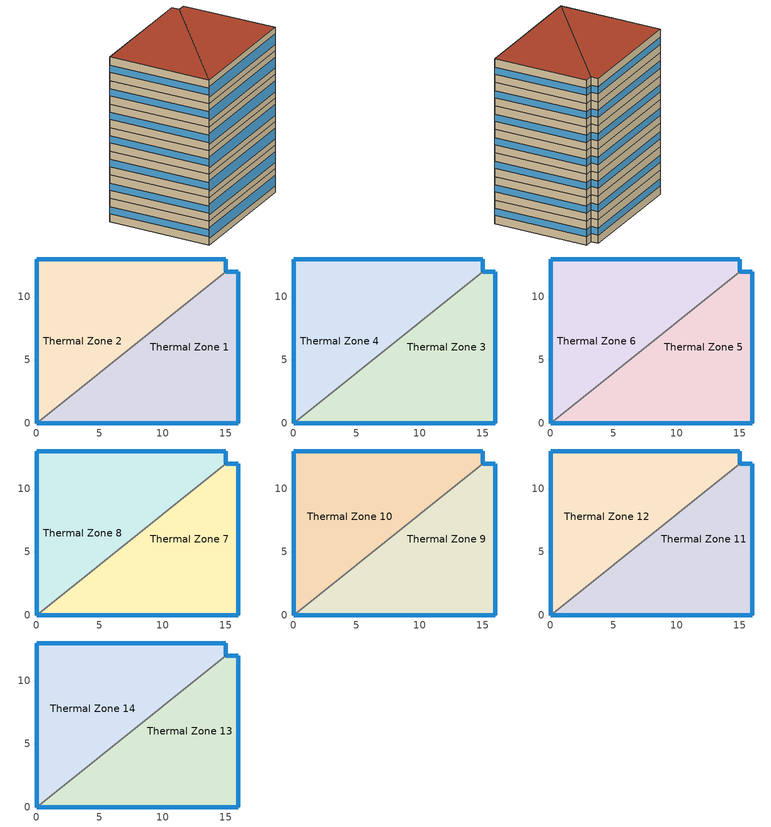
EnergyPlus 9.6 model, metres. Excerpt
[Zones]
Thermal Zone 1
 floor ground (ExtSlabCarpet): 0,0 15,12 16,12 16,0 z0
 wall outside (Ext Wall): 0,0 16,0 16,12 15,12 z0:3
 wall to Thermal Zone 2 (Interior Wall): 15,12 0,0 z0:3
 window (Ext Window): 16,0.01 16,11.99 / 15.99,12 15.01,12 z1.05:1.95; 0.01,0 15.99,0 z0.83:2.18
Thermal Zone 2
 floor ground (ExtSlabCarpet): 15,13 15,12 0,0 0,13 z0
 wall outside (Ext Wall): 15,12 15,13 0,13 0,0 z0:3
 window (Ext Window): 15,12.01 15,12.99 / 14.99,13 0.01,13 / 0,12.99 0,0.01 z1.05:1.95
Thermal Zone 3
 floor to Thermal Zone 1 (Interior Floor): 0,0 15,12 16,12 16,0 z3
 wall outside (Ext Wall): 0,0 16,0 16,12 15,12 z3:6
 wall to Thermal Zone 4 (Interior Wall): 15,12 0,0 z3:6
 window (Ext Window): 16,0.01 16,11.99 / 15.99,12 15.01,12 z4.05:4.95; 0.01,0 15.99,0 z3.83:5.18
Thermal Zone 4
 floor to Thermal Zone 2 (Interior Floor): 0,0 0,13 15,13 15,12 z3
 wall outside (Ext Wall): 15,12 15,13 0,13 0,0 z3:6
 window (Ext Window): 15,12.01 15,12.99 / 14.99,13 0.01,13 / 0,12.99 0,0.01 z4.05:4.95
Thermal Zone 5
 floor to Thermal Zone 3 (Interior Floor): 0,0 15,12 16,12 16,0 z6
 wall outside (Ext Wall): 0,0 16,0 16,12 15,12 z6:9
 wall to Thermal Zone 6 (Interior Wall): 15,12 0,0 z6:9
 window (Ext Window): 16,0.01 16,11.99 / 15.99,12 15.01,12 z7.05:7.95; 0.01,0 15.99,0 z6.83:8.18
Thermal Zone 6
 floor to Thermal Zone 4 (Interior Floor): 0,0 0,13 15,13 15,12 z6
 wall outside (Ext Wall): 15,12 15,13 0,13 0,0 z6:9
 window (Ext Window): 15,12.01 15,12.99 / 14.99,13 0.01,13 / 0,12.99 0,0.01 z7.05:7.95
Thermal Zone 7
 floor to Thermal Zone 5 (Interior Floor): 0,0 15,12 16,12 16,0 z9
 wall outside (Ext Wall): 0,0 16,0 16,12 15,12 z9:12
 wall to Thermal Zone 8 (Interior Wall): 15,12 0,0 z9:12
 window (Ext Window): 16,0.01 16,11.99 / 15.99,12 15.01,12 z10.05:10.95; 0.01,0 15.99,0 z9.83:11.18
Thermal Zone 8
 floor to Thermal Zone 6 (Interior Floor): 0,0 0,13 15,13 15,12 z9
 wall outside (Ext Wall): 15,12 15,13 0,13 0,0 z9:12
 window (Ext Window): 15,12.01 15,12.99 / 14.99,13 0.01,13 / 0,12.99 0,0.01 z10.05:10.95
Thermal Zone 9
 floor to Thermal Zone 7 (Interior Floor): 0,0 15,12 16,12 16,0 z12
 wall outside (Ext Wall): 0,0 16,0 16,12 15,12 z12:15
 wall to Thermal Zone 10 (Interior Wall): 15,12 0,0 z12:15
 window (Ext Window): 16,0.01 16,11.99 / 15.99,12 15.01,12 z13.05:13.95; 0.01,0 15.99,0 z12.83:14.18
Thermal Zone 10
 floor to Thermal Zone 8 (Interior Floor): 0,0 0,13 15,13 15,12 z12
 wall outside (Ext Wall): 15,12 15,13 0,13 0,0 z12:15
 window (Ext Window): 15,12.01 15,12.99 / 14.99,13 0.01,13 / 0,12.99 0,0.01 z13.05:13.95
Thermal Zone 11
 floor to Thermal Zone 9 (Interior Floor): 0,0 15,12 16,12 16,0 z15
 wall outside (Ext Wall): 0,0 16,0 16,12 15,12 z15:18
 wall to Thermal Zone 12 (Interior Wall): 15,12 0,0 z15:18
 window (Ext Window): 16,0.01 16,11.99 / 15.99,12 15.01,12 z16.05:16.95; 0.01,0 15.99,0 z15.83:17.18
Thermal Zone 12
 floor to Thermal Zone 10 (Interior Floor): 0,0 0,13 15,13 15,12 z15
 wall outside (Ext Wall): 15,12 15,13 0,13 0,0 z15:18
 window (Ext Window): 15,12.01 15,12.99 / 14.99,13 0.01,13 / 0,12.99 0,0.01 z16.05:16.95
Thermal Zone 13
 floor to Thermal Zone 11 (Interior Floor): 0,0 15,12 16,12 16,0 z18
 wall outside (Ext Wall): 0,0 16,0 16,12 15,12 z18:21
 wall to Thermal Zone 14 (Interior Wall): 15,12 0,0 z18:21
 window (Ext Window): 16,0.01 16,11.99 / 15.99,12 15.01,12 z19.05:19.95; 0.01,0 15.99,0 z18.83:20.18
 roof outside (Ext Roof): 0,0 16,0 16,12 15,12 z21
Thermal Zone 14
 floor to Thermal Zone 12 (Interior Floor): 0,0 0,13 15,13 15,12 z18
 wall outside (Ext Wall): 15,12 15,13 0,13 0,0 z18:21
 window (Ext Window): 15,12.01 15,12.99 / 14.99,13 0.01,13 / 0,12.99 0,0.01 z19.05:19.95
 roof outside (Ext Roof): 0,0 15,12 15,13 0,13 z21
[Building]
Building 1: North Axis {deg}=-0
[Site:Location]
Washington Dc Dulles IntL Ar: Latitude {deg}=38.98; Longitude {deg}=-77.47; Time Zone {hr}=-5; Elevation {m}=82
[SizingPeriod:DesignDay] Day of Month=21; Dry-Bulb Temperature Range Modifier Type=DefaultMultipliers; Barometric Pressure {Pa}=86790; Rain Indicator=No; Snow Indicator=No; Daylight Saving Time Indicator=No; Begin Environment Reset Mode=FullResetAtBeginEnvironment
Name | Month | Day Type | Maximum Dry-Bulb Temperature {C} | Daily Dry-Bulb Temperature Range {deltaC} | Humidity Condition Type | Wetbulb or DewPoint at Maximum Dry-Bulb {C} | Wind Speed {m/s} | Wind Direction {deg} | Solar Model Indicator | ASHRAE Clear Sky Optical Depth for Beam Irradiance (taub) | ASHRAE Clear Sky Optical Depth for Diffuse Irradiance (taud) | Enthalpy at Maximum Dry-Bulb {J/kg} | Sky Clearness
SALT-LAKE-CITY-IAP Ann Clg .4% Condns DB=>MWB | 7 | SummerDesignDay | 36.5 | 14.4 | Wetbulb | 17.1 | 5 | 340 | ASHRAETau | 0.339 | 2.366
SALT-LAKE-CITY-IAP Ann Clg .4% Condns DP=>MDB | 7 | SummerDesignDay | 22.5 | 14.4 | Dewpoint | 15.6 | 5 | 340 | ASHRAETau | 0.339 | 2.366
SALT-LAKE-CITY-IAP Ann Clg .4% Condns Enth=>MDB | 7 | SummerDesignDay | 30.8 | 14.4 | Enthalpy |  | 5 | 340 | ASHRAETau | 0.339 | 2.366 | 59300
SALT-LAKE-CITY-IAP Ann Clg .4% Condns WB=>MDB | 7 | SummerDesignDay | 31.2 | 14.4 | Wetbulb | 19 | 5 | 340 | ASHRAETau | 0.339 | 2.366
SALT-LAKE-CITY-IAP Ann Htg 99.6% Condns DB | 1 | WinterDesignDay | -12.4 | 0 | Wetbulb | -12.4 | 2.6 | 140 | ASHRAEClearSky |  |  |  | 0
SALT-LAKE-CITY-IAP Ann Htg Wind 99.6% Condns WS=>MCDB | 1 | WinterDesignDay | 6.8 | 0 | Wetbulb | 6.8 | 12.4 | 140 | ASHRAEClearSky |  |  |  | 0
SALT-LAKE-CITY-IAP Ann Hum_n 99.6% Condns DP=>MCDB | 1 | WinterDesignDay | -10.7 | 0 | Dewpoint | -16.2 | 2.6 | 140 | ASHRAEClearSky |  |  |  | 0
[Material] Thermal Absorptance=0.9
Name | Roughness | Thickness m | Conductivity W/m-K | Density kg/m3 | Specific Heat J/kg-K | Solar Absorptance | Visible Absorptance
wall metal | Smooth | 0.2 | 45.28 | 7824 | 500 | 0.7 | 0.7
roof metal | Smooth | 0.25 | 45.28 | 7824 | 500 | 0.7 | 0.7
Wall Insulation [44]; Roof Insulation [44] | MediumRough | 0.1104 | 0.0432 | 91 | 837 | 0.5 | 0.5
F16 Acoustic tile | MediumSmooth | 0.0191 | 0.06 | 368 | 590 | 0.3 | 0.3
M11 100mm lightweight concrete | MediumRough | 0.1016 | 0.53 | 1280 | 840 | 0.5 | 0.5
MAT-CC05 4 HW CONCRETE | Rough | 0.1016 | 1.311 | 2240 | 836.8 | 0.85 | 0.85
G01a 19mm gypsum board | MediumSmooth | 0.019 | 0.16 | 800 | 1090 | 0.4 | 0.4
[Material:AirGap]
Name | Thermal Resistance m2-K/W
F04 Wall air space resistance | 0.15
F05 Ceiling air space resistance | 0.18
[Material:NoMass]
CP02 CARPET PAD: Roughness=Smooth; Thermal Resistance m2-K/W=0.1; Thermal Absorptance=0.9; Solar Absorptance=0.8; Visible Absorptance=0.8
[WindowMaterial:SimpleGlazingSystem]
Window Material Simple Glazing System: U-Factor W/m2-K=1.8; Solar Heat Gain Coefficient=0.35
[Construction]
Ext Roof: roof metal, Roof Insulation [44]
Ext Wall: wall metal, Wall Insulation [44]
Ext Window: Window Material Simple Glazing System
ExtSlabCarpet: MAT-CC05 4 HW CONCRETE, CP02 CARPET PAD
Interior Floor: F16 Acoustic tile, F05 Ceiling air space resistance, M11 100mm lightweight concrete
Interior Wall: G01a 19mm gypsum board, F04 Wall air space resistance, G01a 19mm gypsum board
[Zone]
Thermal Zone 1; Thermal Zone 2: 0, 0, 0, 0, , 1, , , , , , Yes
Thermal Zone 3; Thermal Zone 4: 0, 0, 0, 3, , 1, , , , , , Yes
Thermal Zone 5; Thermal Zone 6: 0, 0, 0, 6, , 1, , , , , , Yes
Thermal Zone 7; Thermal Zone 8: 0, 0, 0, 9, , 1, , , , , , Yes
Thermal Zone 9; Thermal Zone 10: 0, 0, 0, 12, , 1, , , , , , Yes
Thermal Zone 11; Thermal Zone 12: 0, 0, 0, 15, , 1, , , , , , Yes
Thermal Zone 13; Thermal Zone 14: 0, 0, 0, 18, , 1, , , , , , Yes
[ZoneTerminalUnitList]
VRF System Terminal List: VRF Zone Terminal 1, VRF Zone Terminal 2, VRF Zone Terminal 3, VRF Zone Terminal 4, VRF Zone Terminal 5, VRF Zone Terminal 6, VRF Zone Terminal 7, VRF Zone Terminal 8, VRF Zone Terminal 9, VRF Zone Terminal 10, VRF Zone Terminal 11, VRF Zone Terminal 12, VRF Zone Terminal 13, VRF Zone Terminal 14
[ZoneControl:Thermostat] Temperature Difference Between Cutout And Setpoint deltaC=0
Name | Zone or ZoneList | Control Type Schedule | Control 1
Thermal Zone 1 Thermostat | Thermal Zone 1 | Thermal Zone 1 Thermostat Schedule | Thermostat Setpoint Dual Setpoint 1
Thermal Zone 2 Thermostat | Thermal Zone 2 | Thermal Zone 2 Thermostat Schedule | Thermostat Setpoint Dual Setpoint 2
Thermal Zone 3 Thermostat | Thermal Zone 3 | Thermal Zone 3 Thermostat Schedule | Thermostat Setpoint Dual Setpoint 3
Thermal Zone 4 Thermostat | Thermal Zone 4 | Thermal Zone 4 Thermostat Schedule | Thermostat Setpoint Dual Setpoint 4
Thermal Zone 5 Thermostat | Thermal Zone 5 | Thermal Zone 5 Thermostat Schedule | Thermostat Setpoint Dual Setpoint 5
Thermal Zone 6 Thermostat | Thermal Zone 6 | Thermal Zone 6 Thermostat Schedule | Thermostat Setpoint Dual Setpoint 6
Thermal Zone 7 Thermostat | Thermal Zone 7 | Thermal Zone 7 Thermostat Schedule | Thermostat Setpoint Dual Setpoint 7
Thermal Zone 8 Thermostat | Thermal Zone 8 | Thermal Zone 8 Thermostat Schedule | Thermostat Setpoint Dual Setpoint 8
Thermal Zone 9 Thermostat | Thermal Zone 9 | Thermal Zone 9 Thermostat Schedule | Thermostat Setpoint Dual Setpoint 9
Thermal Zone 10 Thermostat | Thermal Zone 10 | Thermal Zone 10 Thermostat Schedule | Thermostat Setpoint Dual Setpoint 10
Thermal Zone 11 Thermostat | Thermal Zone 11 | Thermal Zone 11 Thermostat Schedule | Thermostat Setpoint Dual Setpoint 11
Thermal Zone 12 Thermostat | Thermal Zone 12 | Thermal Zone 12 Thermostat Schedule | Thermostat Setpoint Dual Setpoint 12
Thermal Zone 13 Thermostat | Thermal Zone 13 | Thermal Zone 13 Thermostat Schedule | Thermostat Setpoint Dual Setpoint 13
Thermal Zone 14 Thermostat | Thermal Zone 14 | Thermal Zone 14 Thermostat Schedule | Thermostat Setpoint Dual Setpoint 14
[ThermostatSetpoint:DualSetpoint]
Name | Heating Setpoint Temperature Schedule | Cooling Setpoint Temperature Schedule
Thermostat Setpoint Dual Setpoint 1 | HtgSetp 1 | ClgSetp 1
Thermostat Setpoint Dual Setpoint 2 | HtgSetp 2 | ClgSetp 2
Thermostat Setpoint Dual Setpoint 3 | HtgSetp 3 | ClgSetp 3
Thermostat Setpoint Dual Setpoint 4 | HtgSetp 4 | ClgSetp 4
Thermostat Setpoint Dual Setpoint 5 | HtgSetp 5 | ClgSetp 5
Thermostat Setpoint Dual Setpoint 6 | HtgSetp 6 | ClgSetp 6
Thermostat Setpoint Dual Setpoint 7 | HtgSetp 7 | ClgSetp 7
Thermostat Setpoint Dual Setpoint 8 | HtgSetp 8 | ClgSetp 8
Thermostat Setpoint Dual Setpoint 9 | HtgSetp 9 | ClgSetp 9
Thermostat Setpoint Dual Setpoint 10 | HtgSetp 10 | ClgSetp 10
Thermostat Setpoint Dual Setpoint 11 | HtgSetp 11 | ClgSetp 11
Thermostat Setpoint Dual Setpoint 12 | HtgSetp 12 | ClgSetp 12
Thermostat Setpoint Dual Setpoint 13 | HtgSetp 13 | ClgSetp 13
Thermostat Setpoint Dual Setpoint 14 | HtgSetp 14 | ClgSetp 14
[ZoneHVAC:TerminalUnit:VariableRefrigerantFlow] Terminal Unit Availability Schedule=Always On Discrete hvac_library; Cooling Supply Air Flow Rate m3/s=Autosize; No Cooling Supply Air Flow Rate m3/s=Autosize; Heating Supply Air Flow Rate m3/s=Autosize; No Heating Supply Air Flow Rate m3/s=Autosize; Cooling Outdoor Air Flow Rate m3/s=Autosize; Heating Outdoor Air Flow Rate m3/s=Autosize; No Load Outdoor Air Flow Rate m3/s=Autosize; Supply Air Fan Operating Mode Schedule=Always On Discrete hvac_library; Supply Air Fan Placement=DrawThrough; Zone Terminal Unit On Parasitic Electric Energy Use W=30; Zone Terminal Unit Off Parasitic Electric Energy Use W=20; Rated Heating Capacity Sizing Ratio W/W=1; Maximum Outdoor Dry-Bulb Temperature for Supplemental Heater Operation C=6.58437e-312
Name | Supply Air Fan Object | Outside Air Mixer Object | Cooling Coil Object | Heating Coil Object
VRF Zone Terminal 1 | VRF Zone Terminal Fan 1 | VRF Zone Terminal 1 OA Mixer | VRF Zone Terminal Cooling Coil 1 | VRF Zone Terminal Heating Coil 1
VRF Zone Terminal 2 | VRF Zone Terminal Fan 2 | VRF Zone Terminal 2 OA Mixer | VRF Zone Terminal Cooling Coil 2 | VRF Zone Terminal Heating Coil 2
VRF Zone Terminal 3 | VRF Zone Terminal Fan 3 | VRF Zone Terminal 3 OA Mixer | VRF Zone Terminal Cooling Coil 3 | VRF Zone Terminal Heating Coil 3
VRF Zone Terminal 4 | VRF Zone Terminal Fan 4 | VRF Zone Terminal 4 OA Mixer | VRF Zone Terminal Cooling Coil 4 | VRF Zone Terminal Heating Coil 4
VRF Zone Terminal 5 | VRF Zone Terminal Fan 5 | VRF Zone Terminal 5 OA Mixer | VRF Zone Terminal Cooling Coil 5 | VRF Zone Terminal Heating Coil 5
VRF Zone Terminal 6 | VRF Zone Terminal Fan 6 | VRF Zone Terminal 6 OA Mixer | VRF Zone Terminal Cooling Coil 6 | VRF Zone Terminal Heating Coil 6
VRF Zone Terminal 7 | VRF Zone Terminal Fan 7 | VRF Zone Terminal 7 OA Mixer | VRF Zone Terminal Cooling Coil 7 | VRF Zone Terminal Heating Coil 7
VRF Zone Terminal 8 | VRF Zone Terminal Fan 8 | VRF Zone Terminal 8 OA Mixer | VRF Zone Terminal Cooling Coil 8 | VRF Zone Terminal Heating Coil 8
VRF Zone Terminal 9 | VRF Zone Terminal Fan 9 | VRF Zone Terminal 9 OA Mixer | VRF Zone Terminal Cooling Coil 9 | VRF Zone Terminal Heating Coil 9
VRF Zone Terminal 10 | VRF Zone Terminal Fan 10 | VRF Zone Terminal 10 OA Mixer | VRF Zone Terminal Cooling Coil 10 | VRF Zone Terminal Heating Coil 10
VRF Zone Terminal 11 | VRF Zone Terminal Fan 11 | VRF Zone Terminal 11 OA Mixer | VRF Zone Terminal Cooling Coil 11 | VRF Zone Terminal Heating Coil 11
VRF Zone Terminal 12 | VRF Zone Terminal Fan 12 | VRF Zone Terminal 12 OA Mixer | VRF Zone Terminal Cooling Coil 12 | VRF Zone Terminal Heating Coil 12
VRF Zone Terminal 13 | VRF Zone Terminal Fan 13 | VRF Zone Terminal 13 OA Mixer | VRF Zone Terminal Cooling Coil 13 | VRF Zone Terminal Heating Coil 13
VRF Zone Terminal 14 | VRF Zone Terminal Fan 14 | VRF Zone Terminal 14 OA Mixer | VRF Zone Terminal Cooling Coil 14 | VRF Zone Terminal Heating Coil 14
[Coil:Cooling:DX:VariableRefrigerantFlow] Availability Schedule=Always On Discrete hvac_library; Gross Rated Total Cooling Capacity W=Autosize; Gross Rated Sensible Heat Ratio=Autosize; Rated Air Flow Rate m3/s=Autosize; Cooling Capacity Ratio Modifier Function of Temperature Curve=VRFTUCoolCapFT; Cooling Capacity Modifier Curve Function of Flow Fraction=VRFACCoolCapFFF
VRF Zone Terminal Cooling Coil 1; VRF Zone Terminal Cooling Coil 2; VRF Zone Terminal Cooling Coil 3; VRF Zone Terminal Cooling Coil 4; VRF Zone Terminal Cooling Coil 5; VRF Zone Terminal Cooling Coil 6; VRF Zone Terminal Cooling Coil 7; VRF Zone Terminal Cooling Coil 8; VRF Zone Terminal Cooling Coil 9; VRF Zone Terminal Cooling Coil 10; VRF Zone Terminal Cooling Coil 11; VRF Zone Terminal Cooling Coil 12; VRF Zone Terminal Cooling Coil 13; VRF Zone Terminal Cooling Coil 14
[Coil:Heating:DX:VariableRefrigerantFlow] Availability Schedule=Always On Discrete hvac_library; Gross Rated Heating Capacity W=Autosize; Rated Air Flow Rate m3/s=Autosize; Heating Capacity Ratio Modifier Function of Temperature Curve=Coil Heating DX Variable Refrigerant Flow 1 VRFTUHeatCAPFT; Heating Capacity Modifier Function of Flow Fraction Curve=Coil Heating DX Variable Refrigerant Flow 1 VRFACCoolCapFFF
VRF Zone Terminal Heating Coil 1; VRF Zone Terminal Heating Coil 2; VRF Zone Terminal Heating Coil 3; VRF Zone Terminal Heating Coil 4; VRF Zone Terminal Heating Coil 5; VRF Zone Terminal Heating Coil 6; VRF Zone Terminal Heating Coil 7; VRF Zone Terminal Heating Coil 8; VRF Zone Terminal Heating Coil 9; VRF Zone Terminal Heating Coil 10; VRF Zone Terminal Heating Coil 11; VRF Zone Terminal Heating Coil 12; VRF Zone Terminal Heating Coil 13; VRF Zone Terminal Heating Coil 14
[Fan:OnOff] Availability Schedule=Always On Discrete hvac_library; Fan Total Efficiency=0.75; Pressure Rise Pa=800; Maximum Flow Rate m3/s=Autosize; Motor Efficiency=0.8; Motor In Airstream Fraction=1; Fan Power Ratio Function of Speed Ratio Curve=Fan On Off Power Curve 19; Fan Efficiency Ratio Function of Speed Ratio Curve=Fan On Off Efficiency Curve 6
VRF Zone Terminal Fan 1; VRF Zone Terminal Fan 2; VRF Zone Terminal Fan 3; VRF Zone Terminal Fan 4; VRF Zone Terminal Fan 5; VRF Zone Terminal Fan 6; VRF Zone Terminal Fan 7; VRF Zone Terminal Fan 8; VRF Zone Terminal Fan 9; VRF Zone Terminal Fan 10; VRF Zone Terminal Fan 11; VRF Zone Terminal Fan 12; VRF Zone Terminal Fan 13; VRF Zone Terminal Fan 14
[Zone equipment]
Thermal Zone 1: VRF Zone Terminal 1
Thermal Zone 2: VRF Zone Terminal 2
Thermal Zone 3: VRF Zone Terminal 3
Thermal Zone 4: VRF Zone Terminal 4
Thermal Zone 5: VRF Zone Terminal 5
Thermal Zone 6: VRF Zone Terminal 6
Thermal Zone 7: VRF Zone Terminal 7
Thermal Zone 8: VRF Zone Terminal 8
Thermal Zone 9: VRF Zone Terminal 9
Thermal Zone 10: VRF Zone Terminal 10
Thermal Zone 11: VRF Zone Terminal 11
Thermal Zone 12: VRF Zone Terminal 12
Thermal Zone 13: VRF Zone Terminal 13
Thermal Zone 14: VRF Zone Terminal 14
[Sizing:Zone] Zone Cooling Design Supply Air Temperature Input Method=SupplyAirTemperature; Zone Cooling Design Supply Air Temperature C=14; Zone Cooling Design Supply Air Temperature Difference deltaC=11.11; Zone Heating Design Supply Air Temperature Input Method=SupplyAirTemperature; Zone Heating Design Supply Air Temperature C=45; Zone Heating Design Supply Air Temperature Difference deltaC=11.11; Zone Cooling Design Supply Air Humidity Ratio kgWater/kgDryAir=0.0085; Zone Heating Design Supply Air Humidity Ratio kgWater/kgDryAir=0.008; Cooling Design Air Flow Method=DesignDay; Cooling Design Air Flow Rate m3/s=0; Cooling Minimum Air Flow per Zone Floor Area m3/s-m2=0.000762; Cooling Minimum Air Flow m3/s=0; Cooling Minimum Air Flow Fraction=0; Heating Design Air Flow Method=DesignDay; Heating Design Air Flow Rate m3/s=0; Heating Maximum Air Flow per Zone Floor Area m3/s-m2=0.002032; Heating Maximum Air Flow m3/s=0.141576; Heating Maximum Air Flow Fraction=0.3; Account for Dedicated Outdoor Air System=No
Name | Design Specification Outdoor Air Object
Thermal Zone 1 | Ventilation 1
Thermal Zone 2 | Ventilation 2
Thermal Zone 3 | Ventilation 3
Thermal Zone 4 | Ventilation 4
Thermal Zone 5 | Ventilation 5
Thermal Zone 6 | Ventilation 6
Thermal Zone 7 | Ventilation 7
Thermal Zone 8 | Ventilation 8
Thermal Zone 9 | Ventilation 9
Thermal Zone 10 | Ventilation 10
Thermal Zone 11 | Ventilation 11
Thermal Zone 12 | Ventilation 12
Thermal Zone 13 | Ventilation 13
Thermal Zone 14 | Ventilation 14
[DesignSpecification:OutdoorAir] Outdoor Air Method=Sum; Outdoor Air Flow per Person m3/s-person=0; Outdoor Air Flow per Zone Floor Area m3/s-m2=0; Outdoor Air Flow per Zone m3/s=0; Outdoor Air Flow Air Changes per Hour 1/hr=1.2
Ventilation 1; Ventilation 2; Ventilation 3; Ventilation 4; Ventilation 5; Ventilation 6; Ventilation 7; Ventilation 8; Ventilation 9; Ventilation 10; Ventilation 11; Ventilation 12; Ventilation 13; Ventilation 14
[AirConditioner:VariableRefrigerantFlow]
Heat Pump=VRF System; Availability Schedule=Always On Discrete hvac_library; Gross Rated Total Cooling Capacity W=Autosize; Gross Rated Cooling COP W/W=4.2; Minimum Condenser Inlet Node Temperature in Cooling Mode C=-5; Maximum Condenser Inlet Node Temperature in Cooling Mode C=43; Cooling Capacity Ratio Modifier Function of Low Temperature Curve=VRF System VRFCoolCapFT 1; Cooling Capacity Ratio Boundary Curve=VRF System VRFCoolCapFTBoundary 1; Cooling Capacity Ratio Modifier Function of High Temperature Curve=VRF System VRFCoolCapFTHi 1; Cooling Energy Input Ratio Modifier Function of Low Temperature Curve=VRF System VRFCoolEIRFT 1; Cooling Energy Input Ratio Boundary Curve=VRF System VRFCoolEIRFTBoundary 1; Cooling Energy Input Ratio Modifier Function of High Temperature Curve=VRF System VRFCoolEIRFTHi 1; Cooling Energy Input Ratio Modifier Function of Low Part-Load Ratio Curve=VRF System CoolingEIRLowPLR 1; Cooling Energy Input Ratio Modifier Function of High Part-Load Ratio Curve=VRF System CoolingEIRHiPLR 1; Cooling Combination Ratio Correction Factor Curve=VRF System CoolingCombRatio 1; Cooling Part-Load Fraction Correlation Curve=VRF System VRFCPLFFPLR 1; Gross Rated Heating Capacity W=Autosize; Rated Heating Capacity Sizing Ratio W/W=1; Gross Rated Heating COP W/W=4.5; Minimum Condenser Inlet Node Temperature in Heating Mode C=-20; Maximum Condenser Inlet Node Temperature in Heating Mode C=30; Heating Capacity Ratio Modifier Function of Low Temperature Curve=VRF System VRFHeatCapFT 1; Heating Capacity Ratio Boundary Curve=VRF System VRFHeatCapFTBoundary 1; Heating Capacity Ratio Modifier Function of High Temperature Curve=VRF System VRFHeatCapFTHi 1; Heating Energy Input Ratio Modifier Function of Low Temperature Curve=VRF System VRFHeatEIRFT 1; Heating Energy Input Ratio Boundary Curve=VRF System VRFHeatEIRFTBoundary 1; Heating Energy Input Ratio Modifier Function of High Temperature Curve=VRF System VRFHeatEIRFTHi 1; Heating Performance Curve Outdoor Temperature Type=WetBulbTemperature; Heating Energy Input Ratio Modifier Function of Low Part-Load Ratio Curve=VRF System HeatingEIRLowPLR 1; Heating Energy Input Ratio Modifier Function of High Part-Load Ratio Curve=VRF System HeatingEIRHiPLR 1; Heating Combination Ratio Correction Factor Curve=VRF System HeatingCombRatio 1; Heating Part-Load Fraction Correlation Curve=VRF System VRFCPLFFPLR 2; Minimum Heat Pump Part-Load Ratio dimensionless=0.5; Master Thermostat Priority Control Type=LoadPriority; Zone Terminal Unit List=VRF System Terminal List; Heat Pump Waste Heat Recovery=No; Equivalent Piping Length used for Piping Correction Factor in Cooling Mode m=30; Vertical Height used for Piping Correction Factor m=10; Piping Correction Factor for Length in Cooling Mode Curve=VRF System CoolingLengthCorrectionFactor 1; Piping Correction Factor for Height in Cooling Mode Coefficient 1/m=-0.000386; Equivalent Piping Length used for Piping Correction Factor in Heating Mode m=30; Piping Correction Factor for Length in Heating Mode Curve=VRF System HeatingLengthCorrectionFactor 1; Piping Correction Factor for Height in Heating Mode Coefficient 1/m=0; Crankcase Heater Power per Compressor W=15; Number of Compressors dimensionless=3; Ratio of Compressor Size to Total Compressor Capacity W/W=0.33; Maximum Outdoor Dry-Bulb Temperature for Crankcase Heater C=7; Defrost Strategy=Resistive; Defrost Control=Timed; Defrost Time Period Fraction dimensionless=0.058333; Resistive Defrost Heater Capacity W=1e-07; Maximum Outdoor Dry-bulb Temperature for Defrost Operation C=7; Condenser Type=AirCooled; Water Condenser Volume Flow Rate m3/s=Autosize; Evaporative Condenser Effectiveness dimensionless=0.9; Evaporative Condenser Air Flow Rate m3/s=Autosize; Evaporative Condenser Pump Rated Power Consumption W=Autosize; Basin Heater Capacity W/K=0; Basin Heater Setpoint Temperature C=2; Fuel Type=Electricity; Minimum Condenser Inlet Node Temperature in Heat Recovery Mode C=0; Maximum Condenser Inlet Node Temperature in Heat Recovery Mode C=30; Heat Recovery Cooling Capacity Modifier Curve=VRF System Heat Recovery Cooling Cap Modifier 1; Initial Heat Recovery Cooling Capacity Fraction W/W=1; Heat Recovery Cooling Capacity Time Constant hr=0.083; Heat Recovery Cooling Energy Modifier Curve=VRF System Heat Recovery Cooling Energy Modifier 1; Initial Heat Recovery Cooling Energy Fraction W/W=1; Heat Recovery Cooling Energy Time Constant hr=0; Heat Recovery Heating Capacity Modifier Curve=VRF System Heat Recovery Heating Cap Modifier 1; Initial Heat Recovery Heating Capacity Fraction W/W=0.5; Heat Recovery Heating Capacity Time Constant hr=0.083; Heat Recovery Heating Energy Modifier Curve=VRF System Heat Recovery Heating Energy Modifier 1; Initial Heat Recovery Heating Energy Fraction W/W=0.5; Heat Recovery Heating Energy Time Constant hr=0
[Schedule:Day:Interval]
HtgSetp Summer Design Day 1; HtgSetp Summer Design Day 2; HtgSetp Summer Design Day 3; HtgSetp Summer Design Day 4; HtgSetp Summer Design Day 5; HtgSetp Summer Design Day 6; HtgSetp Summer Design Day 7; HtgSetp Summer Design Day 8; HtgSetp Summer Design Day 9; HtgSetp Summer Design Day 10; HtgSetp Summer Design Day 11; HtgSetp Summer Design Day 12; HtgSetp Summer Design Day 13; HtgSetp Summer Design Day 14: No, 24:00, 15.6
HtgSetp Winter Design Day 1; HtgSetp Winter Design Day 2; HtgSetp Winter Design Day 3; HtgSetp Winter Design Day 4; HtgSetp Winter Design Day 5; HtgSetp Winter Design Day 6; HtgSetp Winter Design Day 7; HtgSetp Winter Design Day 8; HtgSetp Winter Design Day 9; HtgSetp Winter Design Day 10; HtgSetp Winter Design Day 11; HtgSetp Winter Design Day 12; HtgSetp Winter Design Day 13; HtgSetp Winter Design Day 14: No, 24:00, 21
ClgSetp Summer Design Day 1; ClgSetp Summer Design Day 2; ClgSetp Summer Design Day 3; ClgSetp Summer Design Day 4; ClgSetp Summer Design Day 5; ClgSetp Summer Design Day 6; ClgSetp Summer Design Day 7; ClgSetp Summer Design Day 8; ClgSetp Summer Design Day 9; ClgSetp Summer Design Day 10; ClgSetp Summer Design Day 11; ClgSetp Summer Design Day 12; ClgSetp Summer Design Day 13; ClgSetp Summer Design Day 14: No, 06:00, 26.7, 22:00, 24, 24:00, 26.7
ClgSetp Winter Design Day 1; ClgSetp Winter Design Day 2; ClgSetp Winter Design Day 3; ClgSetp Winter Design Day 4; ClgSetp Winter Design Day 5; ClgSetp Winter Design Day 6; ClgSetp Winter Design Day 7; ClgSetp Winter Design Day 8; ClgSetp Winter Design Day 9; ClgSetp Winter Design Day 10; ClgSetp Winter Design Day 11; ClgSetp Winter Design Day 12; ClgSetp Winter Design Day 13; ClgSetp Winter Design Day 14: No, 24:00, 26.7
ClgSetp Default Schedule 1; ClgSetp Default Schedule 2; ClgSetp Default Schedule 3; ClgSetp Default Schedule 4; ClgSetp Default Schedule 5; ClgSetp Default Schedule 6; ClgSetp Default Schedule 7; ClgSetp Default Schedule 8; ClgSetp Default Schedule 9; ClgSetp Default Schedule 10; ClgSetp Default Schedule 11; ClgSetp Default Schedule 12; ClgSetp Default Schedule 13; ClgSetp Default Schedule 14: Temperature 37, No, 01:00, 28, 02:00, 28, 03:00, 28, 04:00, 28, 05:00, 28, 06:00, 28, 07:00, 28, 08:00, 28, 09:00, 28, 10:00, 28, 11:00, 28, 12:00, 28, 13:00, 28, 14:00, 28, 15:00, 28, 16:00, 28, 17:00, 28, 18:00, 28, 19:00, 28, 20:00, 28, 21:00, 28, 22:00, 28, 23:00, 28, 24:00, 28
HtgSetp Default Schedule 1; HtgSetp Default Schedule 2; HtgSetp Default Schedule 3; HtgSetp Default Schedule 4; HtgSetp Default Schedule 5; HtgSetp Default Schedule 6; HtgSetp Default Schedule 7; HtgSetp Default Schedule 8; HtgSetp Default Schedule 9; HtgSetp Default Schedule 10; HtgSetp Default Schedule 11; HtgSetp Default Schedule 12; HtgSetp Default Schedule 13; HtgSetp Default Schedule 14: Temperature 36, No, 01:00, 18, 02:00, 18, 03:00, 18, 04:00, 18, 05:00, 18, 06:00, 18, 07:00, 18, 08:00, 18, 09:00, 18, 10:00, 18, 11:00, 18, 12:00, 18, 13:00, 18, 14:00, 18, 15:00, 18, 16:00, 18, 17:00, 18, 18:00, 18, 19:00, 18, 20:00, 18, 21:00, 18, 22:00, 18, 23:00, 18, 24:00, 18
[Schedule:Week:Daily]
HtgSetp 1 Week Rule - Jan1-Dec31: HtgSetp Default Schedule 1, HtgSetp Default Schedule 1, HtgSetp Default Schedule 1, HtgSetp Default Schedule 1, HtgSetp Default Schedule 1, HtgSetp Default Schedule 1, HtgSetp Default Schedule 1, HtgSetp Default Schedule 1, HtgSetp Summer Design Day 1, HtgSetp Winter Design Day 1, HtgSetp Default Schedule 1, HtgSetp Default Schedule 1
ClgSetp 1 Week Rule - Jan1-Dec31: ClgSetp Default Schedule 1, ClgSetp Default Schedule 1, ClgSetp Default Schedule 1, ClgSetp Default Schedule 1, ClgSetp Default Schedule 1, ClgSetp Default Schedule 1, ClgSetp Default Schedule 1, ClgSetp Default Schedule 1, ClgSetp Summer Design Day 1, ClgSetp Winter Design Day 1, ClgSetp Default Schedule 1, ClgSetp Default Schedule 1
HtgSetp 2 Week Rule - Jan1-Dec31: HtgSetp Default Schedule 2, HtgSetp Default Schedule 2, HtgSetp Default Schedule 2, HtgSetp Default Schedule 2, HtgSetp Default Schedule 2, HtgSetp Default Schedule 2, HtgSetp Default Schedule 2, HtgSetp Default Schedule 2, HtgSetp Summer Design Day 2, HtgSetp Winter Design Day 2, HtgSetp Default Schedule 2, HtgSetp Default Schedule 2
ClgSetp 2 Week Rule - Jan1-Dec31: ClgSetp Default Schedule 2, ClgSetp Default Schedule 2, ClgSetp Default Schedule 2, ClgSetp Default Schedule 2, ClgSetp Default Schedule 2, ClgSetp Default Schedule 2, ClgSetp Default Schedule 2, ClgSetp Default Schedule 2, ClgSetp Summer Design Day 2, ClgSetp Winter Design Day 2, ClgSetp Default Schedule 2, ClgSetp Default Schedule 2
HtgSetp 3 Week Rule - Jan1-Dec31: HtgSetp Default Schedule 3, HtgSetp Default Schedule 3, HtgSetp Default Schedule 3, HtgSetp Default Schedule 3, HtgSetp Default Schedule 3, HtgSetp Default Schedule 3, HtgSetp Default Schedule 3, HtgSetp Default Schedule 3, HtgSetp Summer Design Day 3, HtgSetp Winter Design Day 3, HtgSetp Default Schedule 3, HtgSetp Default Schedule 3
ClgSetp 3 Week Rule - Jan1-Dec31: ClgSetp Default Schedule 3, ClgSetp Default Schedule 3, ClgSetp Default Schedule 3, ClgSetp Default Schedule 3, ClgSetp Default Schedule 3, ClgSetp Default Schedule 3, ClgSetp Default Schedule 3, ClgSetp Default Schedule 3, ClgSetp Summer Design Day 3, ClgSetp Winter Design Day 3, ClgSetp Default Schedule 3, ClgSetp Default Schedule 3
HtgSetp 4 Week Rule - Jan1-Dec31: HtgSetp Default Schedule 4, HtgSetp Default Schedule 4, HtgSetp Default Schedule 4, HtgSetp Default Schedule 4, HtgSetp Default Schedule 4, HtgSetp Default Schedule 4, HtgSetp Default Schedule 4, HtgSetp Default Schedule 4, HtgSetp Summer Design Day 4, HtgSetp Winter Design Day 4, HtgSetp Default Schedule 4, HtgSetp Default Schedule 4
ClgSetp 4 Week Rule - Jan1-Dec31: ClgSetp Default Schedule 4, ClgSetp Default Schedule 4, ClgSetp Default Schedule 4, ClgSetp Default Schedule 4, ClgSetp Default Schedule 4, ClgSetp Default Schedule 4, ClgSetp Default Schedule 4, ClgSetp Default Schedule 4, ClgSetp Summer Design Day 4, ClgSetp Winter Design Day 4, ClgSetp Default Schedule 4, ClgSetp Default Schedule 4
HtgSetp 5 Week Rule - Jan1-Dec31: HtgSetp Default Schedule 5, HtgSetp Default Schedule 5, HtgSetp Default Schedule 5, HtgSetp Default Schedule 5, HtgSetp Default Schedule 5, HtgSetp Default Schedule 5, HtgSetp Default Schedule 5, HtgSetp Default Schedule 5, HtgSetp Summer Design Day 5, HtgSetp Winter Design Day 5, HtgSetp Default Schedule 5, HtgSetp Default Schedule 5
ClgSetp 5 Week Rule - Jan1-Dec31: ClgSetp Default Schedule 5, ClgSetp Default Schedule 5, ClgSetp Default Schedule 5, ClgSetp Default Schedule 5, ClgSetp Default Schedule 5, ClgSetp Default Schedule 5, ClgSetp Default Schedule 5, ClgSetp Default Schedule 5, ClgSetp Summer Design Day 5, ClgSetp Winter Design Day 5, ClgSetp Default Schedule 5, ClgSetp Default Schedule 5
HtgSetp 6 Week Rule - Jan1-Dec31: HtgSetp Default Schedule 6, HtgSetp Default Schedule 6, HtgSetp Default Schedule 6, HtgSetp Default Schedule 6, HtgSetp Default Schedule 6, HtgSetp Default Schedule 6, HtgSetp Default Schedule 6, HtgSetp Default Schedule 6, HtgSetp Summer Design Day 6, HtgSetp Winter Design Day 6, HtgSetp Default Schedule 6, HtgSetp Default Schedule 6
ClgSetp 6 Week Rule - Jan1-Dec31: ClgSetp Default Schedule 6, ClgSetp Default Schedule 6, ClgSetp Default Schedule 6, ClgSetp Default Schedule 6, ClgSetp Default Schedule 6, ClgSetp Default Schedule 6, ClgSetp Default Schedule 6, ClgSetp Default Schedule 6, ClgSetp Summer Design Day 6, ClgSetp Winter Design Day 6, ClgSetp Default Schedule 6, ClgSetp Default Schedule 6
HtgSetp 7 Week Rule - Jan1-Dec31: HtgSetp Default Schedule 7, HtgSetp Default Schedule 7, HtgSetp Default Schedule 7, HtgSetp Default Schedule 7, HtgSetp Default Schedule 7, HtgSetp Default Schedule 7, HtgSetp Default Schedule 7, HtgSetp Default Schedule 7, HtgSetp Summer Design Day 7, HtgSetp Winter Design Day 7, HtgSetp Default Schedule 7, HtgSetp Default Schedule 7
ClgSetp 7 Week Rule - Jan1-Dec31: ClgSetp Default Schedule 7, ClgSetp Default Schedule 7, ClgSetp Default Schedule 7, ClgSetp Default Schedule 7, ClgSetp Default Schedule 7, ClgSetp Default Schedule 7, ClgSetp Default Schedule 7, ClgSetp Default Schedule 7, ClgSetp Summer Design Day 7, ClgSetp Winter Design Day 7, ClgSetp Default Schedule 7, ClgSetp Default Schedule 7
HtgSetp 8 Week Rule - Jan1-Dec31: HtgSetp Default Schedule 8, HtgSetp Default Schedule 8, HtgSetp Default Schedule 8, HtgSetp Default Schedule 8, HtgSetp Default Schedule 8, HtgSetp Default Schedule 8, HtgSetp Default Schedule 8, HtgSetp Default Schedule 8, HtgSetp Summer Design Day 8, HtgSetp Winter Design Day 8, HtgSetp Default Schedule 8, HtgSetp Default Schedule 8
ClgSetp 8 Week Rule - Jan1-Dec31: ClgSetp Default Schedule 8, ClgSetp Default Schedule 8, ClgSetp Default Schedule 8, ClgSetp Default Schedule 8, ClgSetp Default Schedule 8, ClgSetp Default Schedule 8, ClgSetp Default Schedule 8, ClgSetp Default Schedule 8, ClgSetp Summer Design Day 8, ClgSetp Winter Design Day 8, ClgSetp Default Schedule 8, ClgSetp Default Schedule 8
HtgSetp 9 Week Rule - Jan1-Dec31: HtgSetp Default Schedule 9, HtgSetp Default Schedule 9, HtgSetp Default Schedule 9, HtgSetp Default Schedule 9, HtgSetp Default Schedule 9, HtgSetp Default Schedule 9, HtgSetp Default Schedule 9, HtgSetp Default Schedule 9, HtgSetp Summer Design Day 9, HtgSetp Winter Design Day 9, HtgSetp Default Schedule 9, HtgSetp Default Schedule 9
ClgSetp 9 Week Rule - Jan1-Dec31: ClgSetp Default Schedule 9, ClgSetp Default Schedule 9, ClgSetp Default Schedule 9, ClgSetp Default Schedule 9, ClgSetp Default Schedule 9, ClgSetp Default Schedule 9, ClgSetp Default Schedule 9, ClgSetp Default Schedule 9, ClgSetp Summer Design Day 9, ClgSetp Winter Design Day 9, ClgSetp Default Schedule 9, ClgSetp Default Schedule 9
HtgSetp 10 Week Rule - Jan1-Dec31: HtgSetp Default Schedule 10, HtgSetp Default Schedule 10, HtgSetp Default Schedule 10, HtgSetp Default Schedule 10, HtgSetp Default Schedule 10, HtgSetp Default Schedule 10, HtgSetp Default Schedule 10, HtgSetp Default Schedule 10, HtgSetp Summer Design Day 10, HtgSetp Winter Design Day 10, HtgSetp Default Schedule 10, HtgSetp Default Schedule 10
ClgSetp 10 Week Rule - Jan1-Dec31: ClgSetp Default Schedule 10, ClgSetp Default Schedule 10, ClgSetp Default Schedule 10, ClgSetp Default Schedule 10, ClgSetp Default Schedule 10, ClgSetp Default Schedule 10, ClgSetp Default Schedule 10, ClgSetp Default Schedule 10, ClgSetp Summer Design Day 10, ClgSetp Winter Design Day 10, ClgSetp Default Schedule 10, ClgSetp Default Schedule 10
HtgSetp 11 Week Rule - Jan1-Dec31: HtgSetp Default Schedule 11, HtgSetp Default Schedule 11, HtgSetp Default Schedule 11, HtgSetp Default Schedule 11, HtgSetp Default Schedule 11, HtgSetp Default Schedule 11, HtgSetp Default Schedule 11, HtgSetp Default Schedule 11, HtgSetp Summer Design Day 11, HtgSetp Winter Design Day 11, HtgSetp Default Schedule 11, HtgSetp Default Schedule 11
ClgSetp 11 Week Rule - Jan1-Dec31: ClgSetp Default Schedule 11, ClgSetp Default Schedule 11, ClgSetp Default Schedule 11, ClgSetp Default Schedule 11, ClgSetp Default Schedule 11, ClgSetp Default Schedule 11, ClgSetp Default Schedule 11, ClgSetp Default Schedule 11, ClgSetp Summer Design Day 11, ClgSetp Winter Design Day 11, ClgSetp Default Schedule 11, ClgSetp Default Schedule 11
HtgSetp 12 Week Rule - Jan1-Dec31: HtgSetp Default Schedule 12, HtgSetp Default Schedule 12, HtgSetp Default Schedule 12, HtgSetp Default Schedule 12, HtgSetp Default Schedule 12, HtgSetp Default Schedule 12, HtgSetp Default Schedule 12, HtgSetp Default Schedule 12, HtgSetp Summer Design Day 12, HtgSetp Winter Design Day 12, HtgSetp Default Schedule 12, HtgSetp Default Schedule 12
ClgSetp 12 Week Rule - Jan1-Dec31: ClgSetp Default Schedule 12, ClgSetp Default Schedule 12, ClgSetp Default Schedule 12, ClgSetp Default Schedule 12, ClgSetp Default Schedule 12, ClgSetp Default Schedule 12, ClgSetp Default Schedule 12, ClgSetp Default Schedule 12, ClgSetp Summer Design Day 12, ClgSetp Winter Design Day 12, ClgSetp Default Schedule 12, ClgSetp Default Schedule 12
HtgSetp 13 Week Rule - Jan1-Dec31: HtgSetp Default Schedule 13, HtgSetp Default Schedule 13, HtgSetp Default Schedule 13, HtgSetp Default Schedule 13, HtgSetp Default Schedule 13, HtgSetp Default Schedule 13, HtgSetp Default Schedule 13, HtgSetp Default Schedule 13, HtgSetp Summer Design Day 13, HtgSetp Winter Design Day 13, HtgSetp Default Schedule 13, HtgSetp Default Schedule 13
ClgSetp 13 Week Rule - Jan1-Dec31: ClgSetp Default Schedule 13, ClgSetp Default Schedule 13, ClgSetp Default Schedule 13, ClgSetp Default Schedule 13, ClgSetp Default Schedule 13, ClgSetp Default Schedule 13, ClgSetp Default Schedule 13, ClgSetp Default Schedule 13, ClgSetp Summer Design Day 13, ClgSetp Winter Design Day 13, ClgSetp Default Schedule 13, ClgSetp Default Schedule 13
HtgSetp 14 Week Rule - Jan1-Dec31: HtgSetp Default Schedule 14, HtgSetp Default Schedule 14, HtgSetp Default Schedule 14, HtgSetp Default Schedule 14, HtgSetp Default Schedule 14, HtgSetp Default Schedule 14, HtgSetp Default Schedule 14, HtgSetp Default Schedule 14, HtgSetp Summer Design Day 14, HtgSetp Winter Design Day 14, HtgSetp Default Schedule 14, HtgSetp Default Schedule 14
ClgSetp 14 Week Rule - Jan1-Dec31: ClgSetp Default Schedule 14, ClgSetp Default Schedule 14, ClgSetp Default Schedule 14, ClgSetp Default Schedule 14, ClgSetp Default Schedule 14, ClgSetp Default Schedule 14, ClgSetp Default Schedule 14, ClgSetp Default Schedule 14, ClgSetp Summer Design Day 14, ClgSetp Winter Design Day 14, ClgSetp Default Schedule 14, ClgSetp Default Schedule 14
[Schedule:Year]
HtgSetp 1: HtgSetp 1 Week Rule - Jan1-Dec31, 1, 1, 12, 31
ClgSetp 1: ClgSetp 1 Week Rule - Jan1-Dec31, 1, 1, 12, 31
HtgSetp 2: HtgSetp 2 Week Rule - Jan1-Dec31, 1, 1, 12, 31
ClgSetp 2: ClgSetp 2 Week Rule - Jan1-Dec31, 1, 1, 12, 31
HtgSetp 3: HtgSetp 3 Week Rule - Jan1-Dec31, 1, 1, 12, 31
ClgSetp 3: ClgSetp 3 Week Rule - Jan1-Dec31, 1, 1, 12, 31
HtgSetp 4: HtgSetp 4 Week Rule - Jan1-Dec31, 1, 1, 12, 31
ClgSetp 4: ClgSetp 4 Week Rule - Jan1-Dec31, 1, 1, 12, 31
HtgSetp 5: HtgSetp 5 Week Rule - Jan1-Dec31, 1, 1, 12, 31
ClgSetp 5: ClgSetp 5 Week Rule - Jan1-Dec31, 1, 1, 12, 31
HtgSetp 6: HtgSetp 6 Week Rule - Jan1-Dec31, 1, 1, 12, 31
ClgSetp 6: ClgSetp 6 Week Rule - Jan1-Dec31, 1, 1, 12, 31
HtgSetp 7: HtgSetp 7 Week Rule - Jan1-Dec31, 1, 1, 12, 31
ClgSetp 7: ClgSetp 7 Week Rule - Jan1-Dec31, 1, 1, 12, 31
HtgSetp 8: HtgSetp 8 Week Rule - Jan1-Dec31, 1, 1, 12, 31
ClgSetp 8: ClgSetp 8 Week Rule - Jan1-Dec31, 1, 1, 12, 31
HtgSetp 9: HtgSetp 9 Week Rule - Jan1-Dec31, 1, 1, 12, 31
ClgSetp 9: ClgSetp 9 Week Rule - Jan1-Dec31, 1, 1, 12, 31
HtgSetp 10: HtgSetp 10 Week Rule - Jan1-Dec31, 1, 1, 12, 31
ClgSetp 10: ClgSetp 10 Week Rule - Jan1-Dec31, 1, 1, 12, 31
HtgSetp 11: HtgSetp 11 Week Rule - Jan1-Dec31, 1, 1, 12, 31
ClgSetp 11: ClgSetp 11 Week Rule - Jan1-Dec31, 1, 1, 12, 31
HtgSetp 12: HtgSetp 12 Week Rule - Jan1-Dec31, 1, 1, 12, 31
ClgSetp 12: ClgSetp 12 Week Rule - Jan1-Dec31, 1, 1, 12, 31
HtgSetp 13: HtgSetp 13 Week Rule - Jan1-Dec31, 1, 1, 12, 31
ClgSetp 13: ClgSetp 13 Week Rule - Jan1-Dec31, 1, 1, 12, 31
HtgSetp 14: HtgSetp 14 Week Rule - Jan1-Dec31, 1, 1, 12, 31
ClgSetp 14: ClgSetp 14 Week Rule - Jan1-Dec31, 1, 1, 12, 31
[Schedule:Compact]
Thermal Zone 1 Thermostat Schedule; Thermal Zone 2 Thermostat Schedule; Thermal Zone 3 Thermostat Schedule; Thermal Zone 4 Thermostat Schedule; Thermal Zone 5 Thermostat Schedule; Thermal Zone 6 Thermostat Schedule; Thermal Zone 7 Thermostat Schedule; Thermal Zone 8 Thermostat Schedule; Thermal Zone 9 Thermostat Schedule; Thermal Zone 10 Thermostat Schedule; Thermal Zone 11 Thermostat Schedule; Thermal Zone 12 Thermostat Schedule; Thermal Zone 13 Thermostat Schedule; Thermal Zone 14 Thermostat Schedule: Through: 12/31, For: AllDays, Until: 24:00, 4
[Curve:Biquadratic] Output Unit Type=Dimensionless
Name | Coefficient1 Constant | Coefficient2 x | Coefficient3 x**2 | Coefficient4 y | Coefficient5 y**2 | Coefficient6 x*y | Minimum Value of x | Maximum Value of x | Minimum Value of y | Maximum Value of y | Input Unit Type for X | Input Unit Type for Y | Minimum Curve Output | Maximum Curve Output
VRF System VRFCoolCapFT 1 | 0.576883 | 0.017448 | 0.000583269 | -1.76324e-06 | -7.474e-09 | -1.30413e-07 | 15 | 24 | -5 | 23 | Temperature | Temperature
VRF System VRFCoolCapFTHi 1 | 0.686736 | 0.0207631 | 0.0005447 | -0.0016218 | -4.259e-07 | -0.0003392 | 15 | 24 | 16 | 43 | Temperature | Temperature
VRF System VRFCoolEIRFT 1 | 0.989011 | -0.0234797 | 0.000199711 | 0.00596834 | -1.0289e-07 | -0.00015686 | 15 | 24 | -5 | 23 | Temperature | Temperature
VRF System VRFCoolEIRFTHi 1 | -1.43951 | 0.161985 | -0.00349118 | 0.0269443 | 0.000134616 | -0.000671494 | 15 | 23.9 | 16.8 | 43.3 | Temperature | Temperature
VRF System VRFHeatCapFT 1 | 1.01209 | -0.00124676 | -0.000127185 | 0.0267564 | -4.986e-07 | -0.000263524 | 21.1 | 27.2 | -20 | 3.33 | Temperature | Temperature
VRF System VRFHeatCapFTHi 1 | 2.58599 | -0.0953227 | 0.000955329 | 0 | 0 | 0 | 21.1 | 27.2 | -9.44 | 15 | Temperature | Temperature
VRF System VRFHeatEIRFT 1 | 0.722429 | 0.00345666 | 0.000650703 | -0.00264354 | 0.00124648 | -0.000100916 | 21.1 | 27.2 | -20 | 3.33 | Temperature | Temperature
VRF System VRFHeatEIRFTHi 1 | 1.38857 | -0.0229771 | 0.000537274 | -0.0273937 | 0.000403043 | -5.9786e-05 | 21.1 | 27.2 | 0 | 1 | Temperature | Temperature
VRF System CoolingLengthCorrectionFactor 1 | 2.03882 | -0.00242606 | 3.5512e-06 | -1.68581 | 0.668703 | -4.5706e-05 | 7.62 | 182.88 | 0.8 | 1.5 | Temperature | Temperature
VRF System HeatingLengthCorrectionFactor 1 | 1 | 0 | 0 | 0 | 0 | 0 | 0 | 1 | 0 | 1 | Dimensionless | Dimensionless
VRF System Heat Recovery Cooling Cap Modifier 1; VRF System Heat Recovery Heating Cap Modifier 1 | 0.9 | 0 | 0 | 0 | 0 | 0 | 0 | 1 | 0 | 1 | Dimensionless | Dimensionless
VRF System Heat Recovery Cooling Energy Modifier 1; VRF System Heat Recovery Heating Energy Modifier 1 | 1.1 | 0 | 0 | 0 | 0 | 0 | 0 | 1 | 0 | 1 | Dimensionless | Dimensionless
VRFTUCoolCapFT | 0.0585884 | 0.0587397 | -0.000210275 | 0.010937 | -0.000121955 | -0.000524662 | 15 | 23.89 | 20 | 43.33 | Temperature | Temperature | 0.8083 | 1.2583
Coil Heating DX Variable Refrigerant Flow 1 VRFTUHeatCAPFT | 0.375444 | 0.0668191 | -0.00194171 | 0.0442618 | -0.000400958 | -0.00148198 | 21.11 | 27.22 | -15 | 18.33 | Temperature | Temperature | 0.6074 | 1
[Curve:Cubic]
Name | Coefficient1 Constant | Coefficient2 x | Coefficient3 x**2 | Coefficient4 x**3 | Minimum Value of x | Maximum Value of x | Input Unit Type for X | Output Unit Type
VRF System VRFCoolCapFTBoundary 1 | 25.73 | -0.0315004 | -0.014166 | 0 | 11 | 30 | Temperature | Temperature
VRF System VRFCoolEIRFTBoundary 1 | 25.7347 | -0.0315004 | -0.014166 | 0 | 15 | 24 | Temperature | Temperature
VRF System CoolingEIRLowPLR 1 | 0.454123 | -0.172969 | 1.08287 | -0.361848 | 0.5 | 1 | Temperature | Temperature
VRF System CoolingEIRHiPLR 1; VRF System HeatingEIRHiPLR 1 | 1 | 0 | 0 | 0 | 1 | 1.5 | Dimensionless | Dimensionless
VRF System CoolingCombRatio 1 | 0.576593 | 0.634941 | -0.307609 | 0.0960753 | 1 | 1.5 | Dimensionless | Dimensionless
VRF System VRFCPLFFPLR 1; VRF System VRFCPLFFPLR 2 | 0.85 | 0.15 | 0 | 0 | 1 | 1 | Dimensionless | Dimensionless
VRF System VRFHeatCapFTBoundary 1; VRF System VRFHeatEIRFTBoundary 1 | 58.577 | -3.0255 | 0.0193 | 0 | 15 | 23.9 | Temperature | Temperature
VRF System HeatingEIRLowPLR 1 | 0.392474 | 0.0760164 | 0.698324 | -0.168841 | 0.5 | 1 | Dimensionless | Dimensionless
VRF System HeatingCombRatio 1 | 0.76672 | 0.26173 | -0.015911 | -0.0125388 | 1 | 1.5 | Dimensionless | Dimensionless
Fan On Off Efficiency Curve 6 | 1 | 0 | 0 | 0 | 0 | 1
[Curve:Quadratic] Coefficient1 Constant=0.8; Coefficient2 x=0.2; Coefficient3 x**2=0; Minimum Value of x=0.5; Maximum Value of x=1.5
VRFACCoolCapFFF; Coil Heating DX Variable Refrigerant Flow 1 VRFACCoolCapFFF
[Curve:Exponent]
Fan On Off Power Curve 19: Coefficient1 Constant=1; Coefficient2 Constant=0; Coefficient3 Constant=0; Minimum Value of x=0; Maximum Value of x=1
[Schedule:Constant]
Always On Discrete hvac_library: 1
